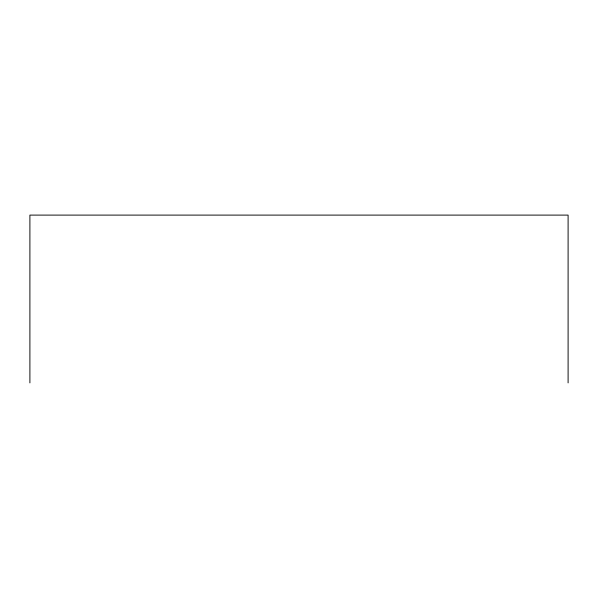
<?xml version="1.0" encoding="UTF-8"?>
<svg xmlns="http://www.w3.org/2000/svg" width="598" height="598" viewBox="0 0 598 598"><rect width="100%" height="100%" fill="white"/><g stroke="black" fill="none" stroke-linecap="round" stroke-linejoin="round"><path stroke-width="0.9" d="M568.1 382.899L568.1 215.101L29.9 215.101L29.9 382.899"/></g></svg>
